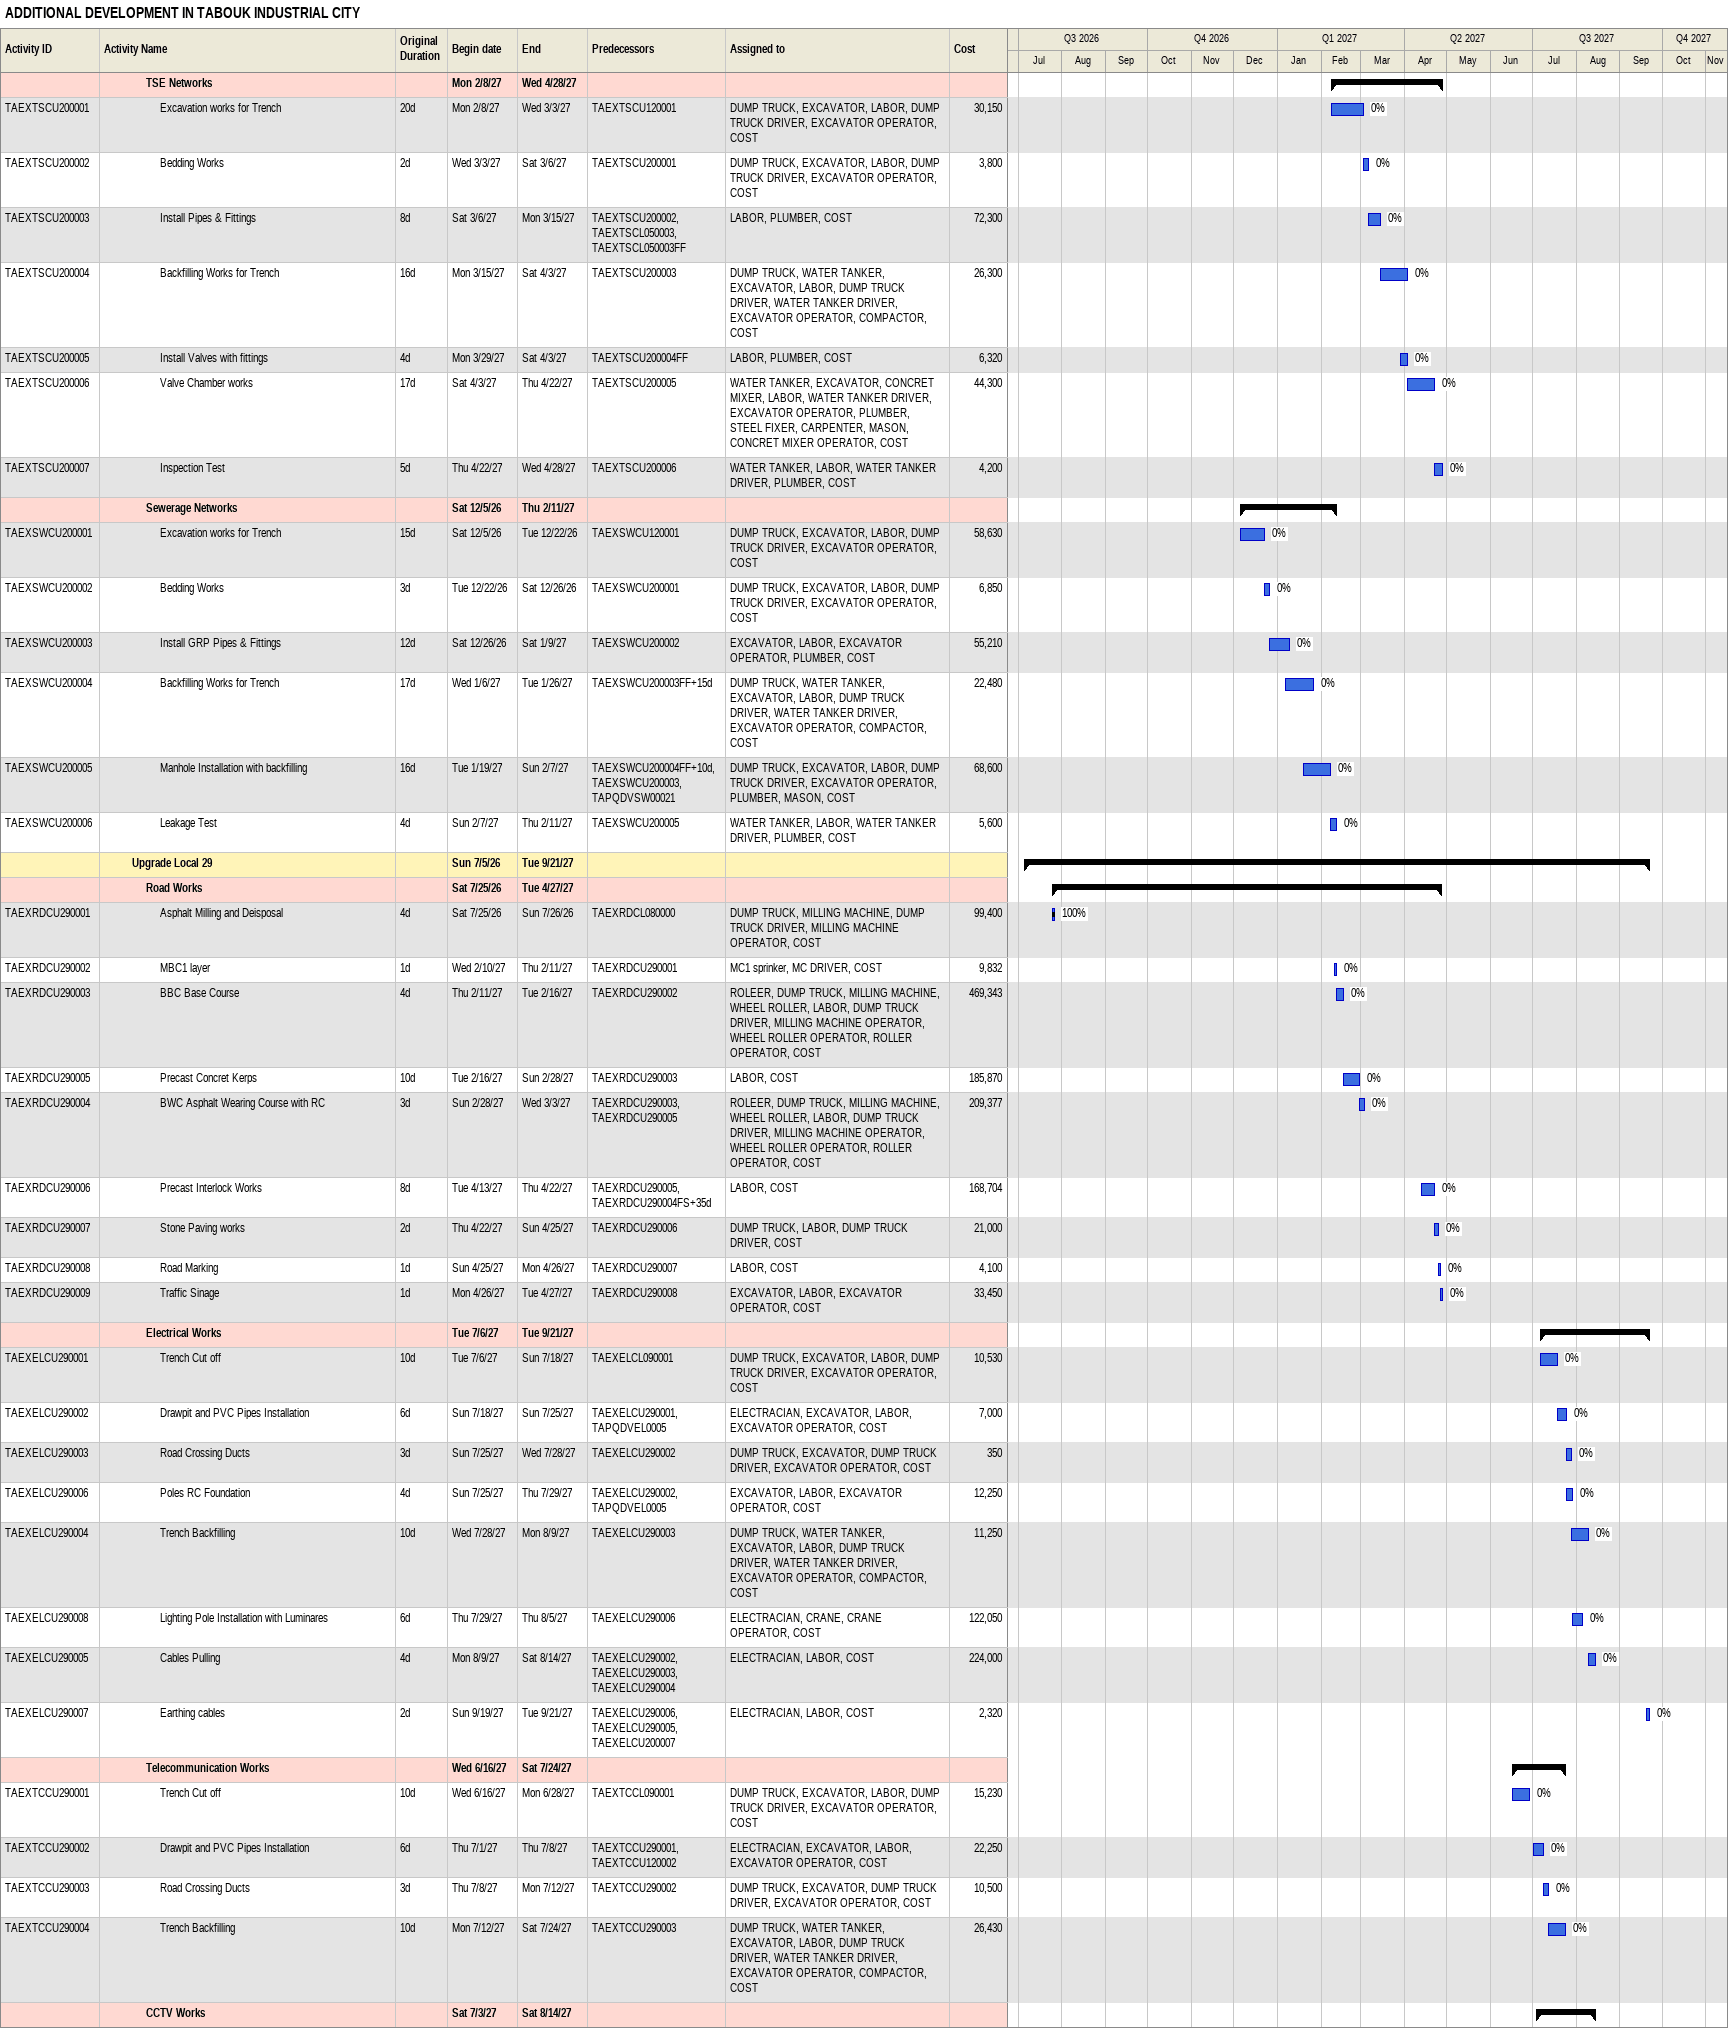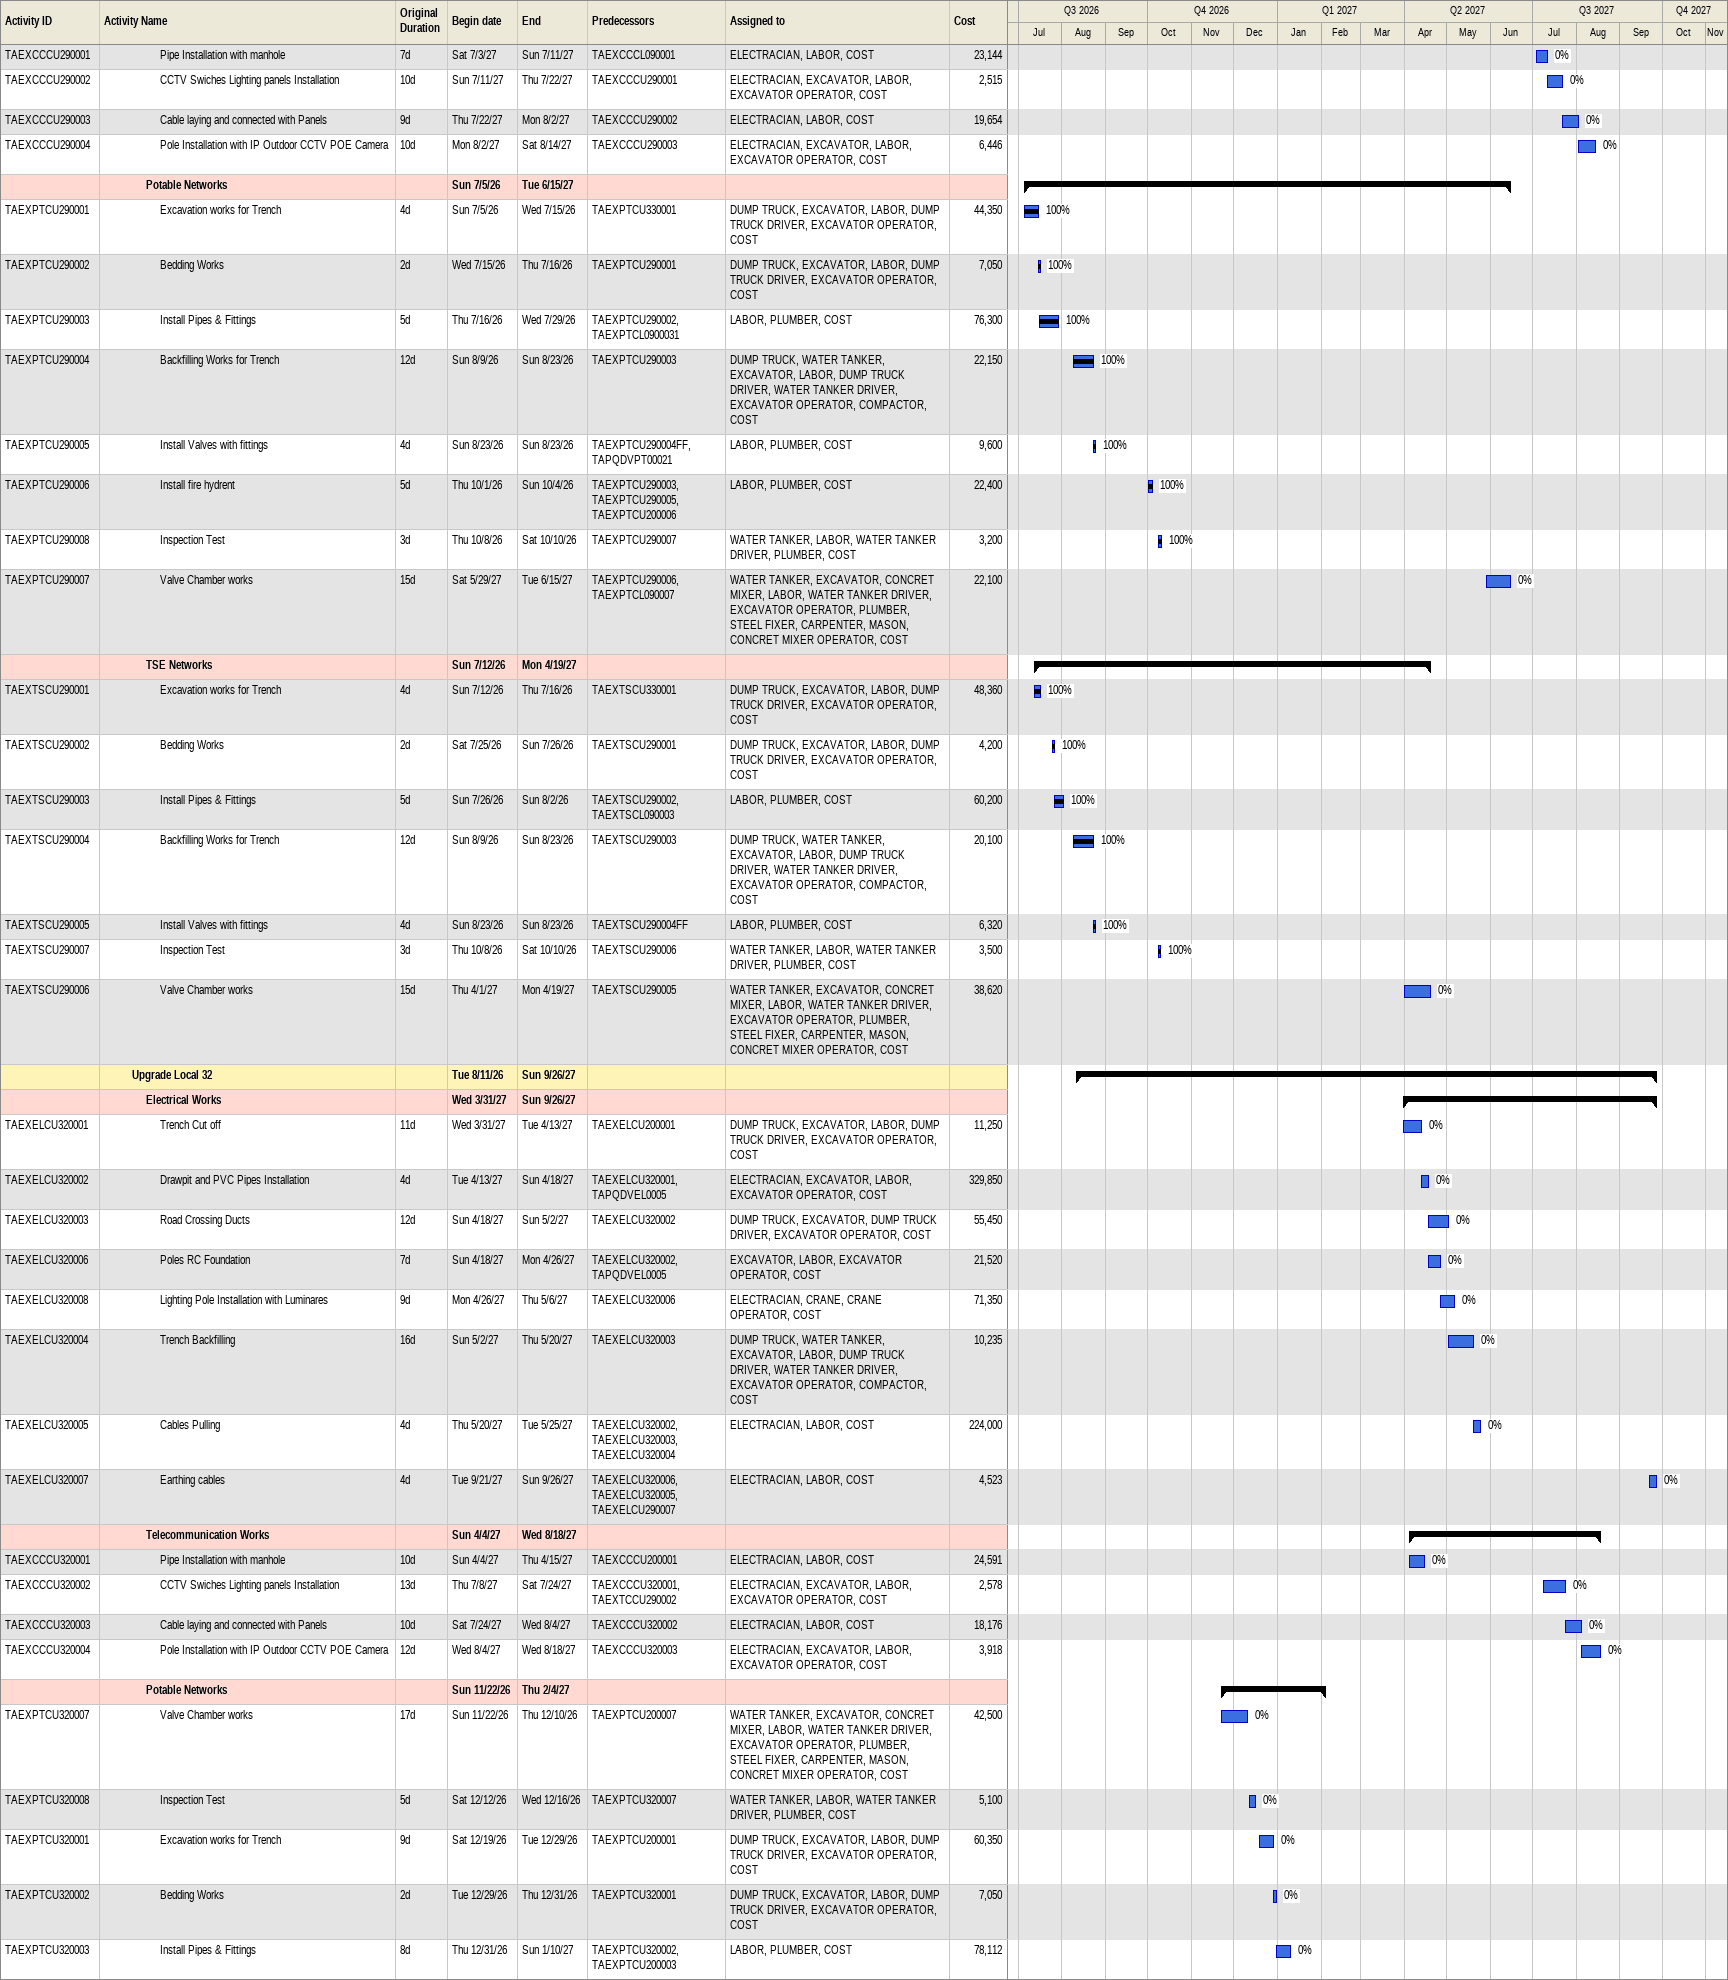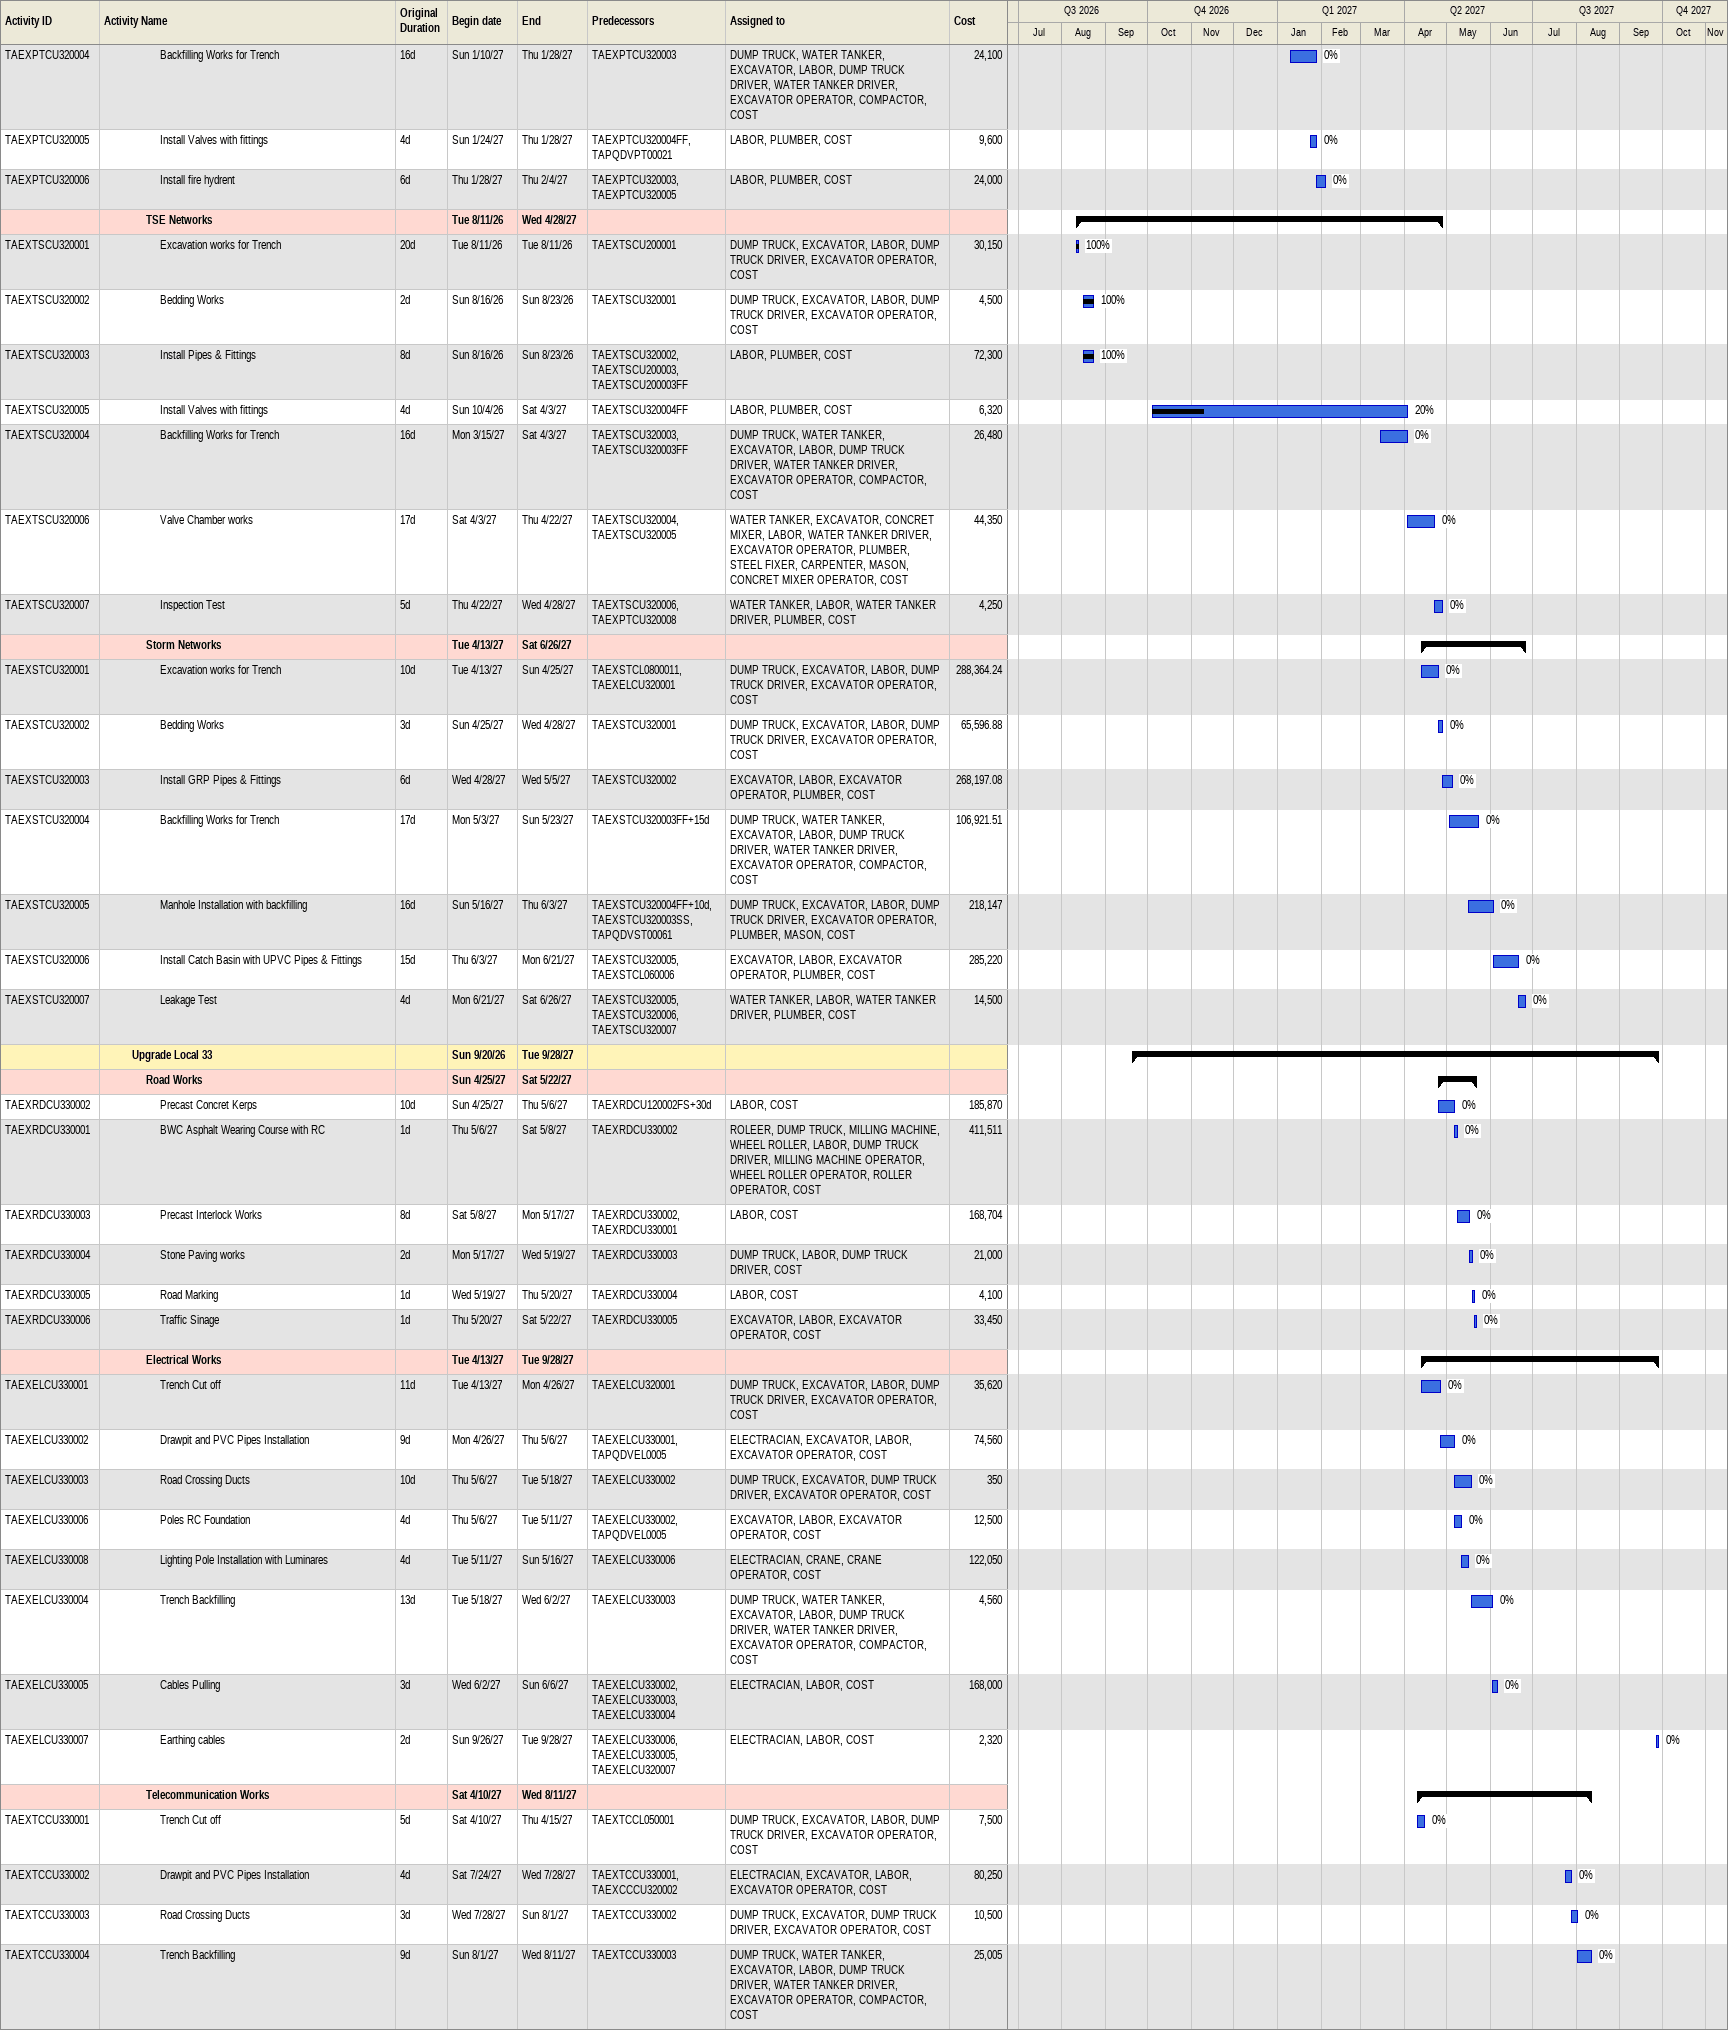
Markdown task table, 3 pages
ADDITIONAL DEVELOPMENT IN TABOUK INDUSTRIAL CITY

| ID | Level | Task | Original duration | Start | Finish | Predecessors | Resources | % complete | Cost |
|---|---|---|---|---|---|---|---|---|---|
|  | 4 | **TSE Networks** |  | 2027-02-08 | 2027-04-28 |  |  |  |  |
| TAEXTSCU200001 | 5 | Excavation works for Trench | 20d | 2027-02-08 | 2027-03-03 | TAEXTSCU120001 | DUMP TRUCK, EXCAVATOR, LABOR, DUMP TRUCK DRIVER, EXCAVATOR OPERATOR, COST | 0 | 30150 |
| TAEXTSCU200002 | 5 | Bedding Works | 2d | 2027-03-03 | 2027-03-06 | TAEXTSCU200001 | DUMP TRUCK, EXCAVATOR, LABOR, DUMP TRUCK DRIVER, EXCAVATOR OPERATOR, COST | 0 | 3800 |
| TAEXTSCU200003 | 5 | Install Pipes & Fittings | 8d | 2027-03-06 | 2027-03-15 | TAEXTSCU200002, TAEXTSCL050003, TAEXTSCL050003FF | LABOR, PLUMBER, COST | 0 | 72300 |
| TAEXTSCU200004 | 5 | Backfilling Works for Trench | 16d | 2027-03-15 | 2027-04-03 | TAEXTSCU200003 | DUMP TRUCK, WATER TANKER, EXCAVATOR, LABOR, DUMP TRUCK DRIVER, WATER TANKER DRIVER, EXCAVATOR OPERATOR, COMPACTOR, COST | 0 | 26300 |
| TAEXTSCU200005 | 5 | Install Valves with fittings | 4d | 2027-03-29 | 2027-04-03 | TAEXTSCU200004FF | LABOR, PLUMBER, COST | 0 | 6320 |
| TAEXTSCU200006 | 5 | Valve Chamber works | 17d | 2027-04-03 | 2027-04-22 | TAEXTSCU200005 | WATER TANKER, EXCAVATOR, CONCRET MIXER, LABOR, WATER TANKER DRIVER, EXCAVATOR OPERATOR, PLUMBER, STEEL FIXER, CARPENTER, MASON, CONCRET MIXER OPERATOR, COST | 0 | 44300 |
| TAEXTSCU200007 | 5 | Inspection Test | 5d | 2027-04-22 | 2027-04-28 | TAEXTSCU200006 | WATER TANKER, LABOR, WATER TANKER DRIVER, PLUMBER, COST | 0 | 4200 |
|  | 4 | **Sewerage Networks** |  | 2026-12-05 | 2027-02-11 |  |  |  |  |
| TAEXSWCU200001 | 5 | Excavation works for Trench | 15d | 2026-12-05 | 2026-12-22 | TAEXSWCU120001 | DUMP TRUCK, EXCAVATOR, LABOR, DUMP TRUCK DRIVER, EXCAVATOR OPERATOR, COST | 0 | 58630 |
| TAEXSWCU200002 | 5 | Bedding Works | 3d | 2026-12-22 | 2026-12-26 | TAEXSWCU200001 | DUMP TRUCK, EXCAVATOR, LABOR, DUMP TRUCK DRIVER, EXCAVATOR OPERATOR, COST | 0 | 6850 |
| TAEXSWCU200003 | 5 | Install GRP Pipes & Fittings | 12d | 2026-12-26 | 2027-01-09 | TAEXSWCU200002 | EXCAVATOR, LABOR, EXCAVATOR OPERATOR, PLUMBER, COST | 0 | 55210 |
| TAEXSWCU200004 | 5 | Backfilling Works for Trench | 17d | 2027-01-06 | 2027-01-26 | TAEXSWCU200003FF+15d | DUMP TRUCK, WATER TANKER, EXCAVATOR, LABOR, DUMP TRUCK DRIVER, WATER TANKER DRIVER, EXCAVATOR OPERATOR, COMPACTOR, COST | 0 | 22480 |
| TAEXSWCU200005 | 5 | Manhole Installation with backfilling | 16d | 2027-01-19 | 2027-02-07 | TAEXSWCU200004FF+10d, TAEXSWCU200003, TAPQDVSW00021 | DUMP TRUCK, EXCAVATOR, LABOR, DUMP TRUCK DRIVER, EXCAVATOR OPERATOR, PLUMBER, MASON, COST | 0 | 68600 |
| TAEXSWCU200006 | 5 | Leakage Test | 4d | 2027-02-07 | 2027-02-11 | TAEXSWCU200005 | WATER TANKER, LABOR, WATER TANKER DRIVER, PLUMBER, COST | 0 | 5600 |
|  | 3 | **Upgrade Local 29** |  | 2026-07-05 | 2027-09-21 |  |  |  |  |
|  | 4 | **Road Works** |  | 2026-07-25 | 2027-04-27 |  |  |  |  |
| TAEXRDCU290001 | 5 | Asphalt Milling and Deisposal | 4d | 2026-07-25 | 2026-07-26 | TAEXRDCL080000 | DUMP TRUCK, MILLING MACHINE, DUMP TRUCK DRIVER, MILLING MACHINE OPERATOR, COST | 100 | 99400 |
| TAEXRDCU290002 | 5 | MBC1 layer | 1d | 2027-02-10 | 2027-02-11 | TAEXRDCU290001 | MC1 sprinker, MC DRIVER, COST | 0 | 9832 |
| TAEXRDCU290003 | 5 | BBC Base Course | 4d | 2027-02-11 | 2027-02-16 | TAEXRDCU290002 | ROLEER, DUMP TRUCK, MILLING MACHINE, WHEEL ROLLER, LABOR, DUMP TRUCK DRIVER, MILLING MACHINE OPERATOR, WHEEL ROLLER OPERATOR, ROLLER OPERATOR, COST | 0 | 469343 |
| TAEXRDCU290005 | 5 | Precast Concret Kerps | 10d | 2027-02-16 | 2027-02-28 | TAEXRDCU290003 | LABOR, COST | 0 | 185870 |
| TAEXRDCU290004 | 5 | BWC Asphalt Wearing Course with RC | 3d | 2027-02-28 | 2027-03-03 | TAEXRDCU290003, TAEXRDCU290005 | ROLEER, DUMP TRUCK, MILLING MACHINE, WHEEL ROLLER, LABOR, DUMP TRUCK DRIVER, MILLING MACHINE OPERATOR, WHEEL ROLLER OPERATOR, ROLLER OPERATOR, COST | 0 | 209377 |
| TAEXRDCU290006 | 5 | Precast Interlock Works | 8d | 2027-04-13 | 2027-04-22 | TAEXRDCU290005, TAEXRDCU290004FS+35d | LABOR, COST | 0 | 168704 |
| TAEXRDCU290007 | 5 | Stone Paving works | 2d | 2027-04-22 | 2027-04-25 | TAEXRDCU290006 | DUMP TRUCK, LABOR, DUMP TRUCK DRIVER, COST | 0 | 21000 |
| TAEXRDCU290008 | 5 | Road Marking | 1d | 2027-04-25 | 2027-04-26 | TAEXRDCU290007 | LABOR, COST | 0 | 4100 |
| TAEXRDCU290009 | 5 | Traffic Sinage | 1d | 2027-04-26 | 2027-04-27 | TAEXRDCU290008 | EXCAVATOR, LABOR, EXCAVATOR OPERATOR, COST | 0 | 33450 |
|  | 4 | **Electrical Works** |  | 2027-07-06 | 2027-09-21 |  |  |  |  |
| TAEXELCU290001 | 5 | Trench Cut off | 10d | 2027-07-06 | 2027-07-18 | TAEXELCL090001 | DUMP TRUCK, EXCAVATOR, LABOR, DUMP TRUCK DRIVER, EXCAVATOR OPERATOR, COST | 0 | 10530 |
| TAEXELCU290002 | 5 | Drawpit and PVC Pipes Installation | 6d | 2027-07-18 | 2027-07-25 | TAEXELCU290001, TAPQDVEL0005 | ELECTRACIAN, EXCAVATOR, LABOR, EXCAVATOR OPERATOR, COST | 0 | 7000 |
| TAEXELCU290003 | 5 | Road Crossing Ducts | 3d | 2027-07-25 | 2027-07-28 | TAEXELCU290002 | DUMP TRUCK, EXCAVATOR, DUMP TRUCK DRIVER, EXCAVATOR OPERATOR, COST | 0 | 350 |
| TAEXELCU290006 | 5 | Poles RC Foundation | 4d | 2027-07-25 | 2027-07-29 | TAEXELCU290002, TAPQDVEL0005 | EXCAVATOR, LABOR, EXCAVATOR OPERATOR, COST | 0 | 12250 |
| TAEXELCU290004 | 5 | Trench Backfilling | 10d | 2027-07-28 | 2027-08-09 | TAEXELCU290003 | DUMP TRUCK, WATER TANKER, EXCAVATOR, LABOR, DUMP TRUCK DRIVER, WATER TANKER DRIVER, EXCAVATOR OPERATOR, COMPACTOR, COST | 0 | 11250 |
| TAEXELCU290008 | 5 | Lighting Pole Installation with Luminares | 6d | 2027-07-29 | 2027-08-05 | TAEXELCU290006 | ELECTRACIAN, CRANE, CRANE OPERATOR, COST | 0 | 122050 |
| TAEXELCU290005 | 5 | Cables Pulling | 4d | 2027-08-09 | 2027-08-14 | TAEXELCU290002, TAEXELCU290003, TAEXELCU290004 | ELECTRACIAN, LABOR, COST | 0 | 224000 |
| TAEXELCU290007 | 5 | Earthing cables | 2d | 2027-09-19 | 2027-09-21 | TAEXELCU290006, TAEXELCU290005, TAEXELCU200007 | ELECTRACIAN, LABOR, COST | 0 | 2320 |
|  | 4 | **Telecommunication Works** |  | 2027-06-16 | 2027-07-24 |  |  |  |  |
| TAEXTCCU290001 | 5 | Trench Cut off | 10d | 2027-06-16 | 2027-06-28 | TAEXTCCL090001 | DUMP TRUCK, EXCAVATOR, LABOR, DUMP TRUCK DRIVER, EXCAVATOR OPERATOR, COST | 0 | 15230 |
| TAEXTCCU290002 | 5 | Drawpit and PVC Pipes Installation | 6d | 2027-07-01 | 2027-07-08 | TAEXTCCU290001, TAEXTCCU120002 | ELECTRACIAN, EXCAVATOR, LABOR, EXCAVATOR OPERATOR, COST | 0 | 22250 |
| TAEXTCCU290003 | 5 | Road Crossing Ducts | 3d | 2027-07-08 | 2027-07-12 | TAEXTCCU290002 | DUMP TRUCK, EXCAVATOR, DUMP TRUCK DRIVER, EXCAVATOR OPERATOR, COST | 0 | 10500 |
| TAEXTCCU290004 | 5 | Trench Backfilling | 10d | 2027-07-12 | 2027-07-24 | TAEXTCCU290003 | DUMP TRUCK, WATER TANKER, EXCAVATOR, LABOR, DUMP TRUCK DRIVER, WATER TANKER DRIVER, EXCAVATOR OPERATOR, COMPACTOR, COST | 0 | 26430 |
|  | 4 | **CCTV Works** |  | 2027-07-03 | 2027-08-14 |  |  |  |  |
| TAEXCCCU290001 | 5 | Pipe Installation with manhole | 7d | 2027-07-03 | 2027-07-11 | TAEXCCCL090001 | ELECTRACIAN, LABOR, COST | 0 | 23144 |
| TAEXCCCU290002 | 5 | CCTV Swiches Lighting panels Installation | 10d | 2027-07-11 | 2027-07-22 | TAEXCCCU290001 | ELECTRACIAN, EXCAVATOR, LABOR, EXCAVATOR OPERATOR, COST | 0 | 2515 |
| TAEXCCCU290003 | 5 | Cable laying and connected with Panels | 9d | 2027-07-22 | 2027-08-02 | TAEXCCCU290002 | ELECTRACIAN, LABOR, COST | 0 | 19654 |
| TAEXCCCU290004 | 5 | Pole Installation with IP Outdoor CCTV POE Camera | 10d | 2027-08-02 | 2027-08-14 | TAEXCCCU290003 | ELECTRACIAN, EXCAVATOR, LABOR, EXCAVATOR OPERATOR, COST | 0 | 6446 |
|  | 4 | **Potable Networks** |  | 2026-07-05 | 2027-06-15 |  |  |  |  |
| TAEXPTCU290001 | 5 | Excavation works for Trench | 4d | 2026-07-05 | 2026-07-15 | TAEXPTCU330001 | DUMP TRUCK, EXCAVATOR, LABOR, DUMP TRUCK DRIVER, EXCAVATOR OPERATOR, COST | 100 | 44350 |
| TAEXPTCU290002 | 5 | Bedding Works | 2d | 2026-07-15 | 2026-07-16 | TAEXPTCU290001 | DUMP TRUCK, EXCAVATOR, LABOR, DUMP TRUCK DRIVER, EXCAVATOR OPERATOR, COST | 100 | 7050 |
| TAEXPTCU290003 | 5 | Install Pipes & Fittings | 5d | 2026-07-16 | 2026-07-29 | TAEXPTCU290002, TAEXPTCL0900031 | LABOR, PLUMBER, COST | 100 | 76300 |
| TAEXPTCU290004 | 5 | Backfilling Works for Trench | 12d | 2026-08-09 | 2026-08-23 | TAEXPTCU290003 | DUMP TRUCK, WATER TANKER, EXCAVATOR, LABOR, DUMP TRUCK DRIVER, WATER TANKER DRIVER, EXCAVATOR OPERATOR, COMPACTOR, COST | 100 | 22150 |
| TAEXPTCU290005 | 5 | Install Valves with fittings | 4d | 2026-08-23 | 2026-08-23 | TAEXPTCU290004FF, TAPQDVPT00021 | LABOR, PLUMBER, COST | 100 | 9600 |
| TAEXPTCU290006 | 5 | Install fire hydrent | 5d | 2026-10-01 | 2026-10-04 | TAEXPTCU290003, TAEXPTCU290005, TAEXPTCU200006 | LABOR, PLUMBER, COST | 100 | 22400 |
| TAEXPTCU290008 | 5 | Inspection Test | 3d | 2026-10-08 | 2026-10-10 | TAEXPTCU290007 | WATER TANKER, LABOR, WATER TANKER DRIVER, PLUMBER, COST | 100 | 3200 |
| TAEXPTCU290007 | 5 | Valve Chamber works | 15d | 2027-05-29 | 2027-06-15 | TAEXPTCU290006, TAEXPTCL090007 | WATER TANKER, EXCAVATOR, CONCRET MIXER, LABOR, WATER TANKER DRIVER, EXCAVATOR OPERATOR, PLUMBER, STEEL FIXER, CARPENTER, MASON, CONCRET MIXER OPERATOR, COST | 0 | 22100 |
|  | 4 | **TSE Networks** |  | 2026-07-12 | 2027-04-19 |  |  |  |  |
| TAEXTSCU290001 | 5 | Excavation works for Trench | 4d | 2026-07-12 | 2026-07-16 | TAEXTSCU330001 | DUMP TRUCK, EXCAVATOR, LABOR, DUMP TRUCK DRIVER, EXCAVATOR OPERATOR, COST | 100 | 48360 |
| TAEXTSCU290002 | 5 | Bedding Works | 2d | 2026-07-25 | 2026-07-26 | TAEXTSCU290001 | DUMP TRUCK, EXCAVATOR, LABOR, DUMP TRUCK DRIVER, EXCAVATOR OPERATOR, COST | 100 | 4200 |
| TAEXTSCU290003 | 5 | Install Pipes & Fittings | 5d | 2026-07-26 | 2026-08-02 | TAEXTSCU290002, TAEXTSCL090003 | LABOR, PLUMBER, COST | 100 | 60200 |
| TAEXTSCU290004 | 5 | Backfilling Works for Trench | 12d | 2026-08-09 | 2026-08-23 | TAEXTSCU290003 | DUMP TRUCK, WATER TANKER, EXCAVATOR, LABOR, DUMP TRUCK DRIVER, WATER TANKER DRIVER, EXCAVATOR OPERATOR, COMPACTOR, COST | 100 | 20100 |
| TAEXTSCU290005 | 5 | Install Valves with fittings | 4d | 2026-08-23 | 2026-08-23 | TAEXTSCU290004FF | LABOR, PLUMBER, COST | 100 | 6320 |
| TAEXTSCU290007 | 5 | Inspection Test | 3d | 2026-10-08 | 2026-10-10 | TAEXTSCU290006 | WATER TANKER, LABOR, WATER TANKER DRIVER, PLUMBER, COST | 100 | 3500 |
| TAEXTSCU290006 | 5 | Valve Chamber works | 15d | 2027-04-01 | 2027-04-19 | TAEXTSCU290005 | WATER TANKER, EXCAVATOR, CONCRET MIXER, LABOR, WATER TANKER DRIVER, EXCAVATOR OPERATOR, PLUMBER, STEEL FIXER, CARPENTER, MASON, CONCRET MIXER OPERATOR, COST | 0 | 38620 |
|  | 3 | **Upgrade Local 32** |  | 2026-08-11 | 2027-09-26 |  |  |  |  |
|  | 4 | **Electrical Works** |  | 2027-03-31 | 2027-09-26 |  |  |  |  |
| TAEXELCU320001 | 5 | Trench Cut off | 11d | 2027-03-31 | 2027-04-13 | TAEXELCU200001 | DUMP TRUCK, EXCAVATOR, LABOR, DUMP TRUCK DRIVER, EXCAVATOR OPERATOR, COST | 0 | 11250 |
| TAEXELCU320002 | 5 | Drawpit and PVC Pipes Installation | 4d | 2027-04-13 | 2027-04-18 | TAEXELCU320001, TAPQDVEL0005 | ELECTRACIAN, EXCAVATOR, LABOR, EXCAVATOR OPERATOR, COST | 0 | 329850 |
| TAEXELCU320003 | 5 | Road Crossing Ducts | 12d | 2027-04-18 | 2027-05-02 | TAEXELCU320002 | DUMP TRUCK, EXCAVATOR, DUMP TRUCK DRIVER, EXCAVATOR OPERATOR, COST | 0 | 55450 |
| TAEXELCU320006 | 5 | Poles RC Foundation | 7d | 2027-04-18 | 2027-04-26 | TAEXELCU320002, TAPQDVEL0005 | EXCAVATOR, LABOR, EXCAVATOR OPERATOR, COST | 0 | 21520 |
| TAEXELCU320008 | 5 | Lighting Pole Installation with Luminares | 9d | 2027-04-26 | 2027-05-06 | TAEXELCU320006 | ELECTRACIAN, CRANE, CRANE OPERATOR, COST | 0 | 71350 |
| TAEXELCU320004 | 5 | Trench Backfilling | 16d | 2027-05-02 | 2027-05-20 | TAEXELCU320003 | DUMP TRUCK, WATER TANKER, EXCAVATOR, LABOR, DUMP TRUCK DRIVER, WATER TANKER DRIVER, EXCAVATOR OPERATOR, COMPACTOR, COST | 0 | 10235 |
| TAEXELCU320005 | 5 | Cables Pulling | 4d | 2027-05-20 | 2027-05-25 | TAEXELCU320002, TAEXELCU320003, TAEXELCU320004 | ELECTRACIAN, LABOR, COST | 0 | 224000 |
| TAEXELCU320007 | 5 | Earthing cables | 4d | 2027-09-21 | 2027-09-26 | TAEXELCU320006, TAEXELCU320005, TAEXELCU290007 | ELECTRACIAN, LABOR, COST | 0 | 4523 |
|  | 4 | **Telecommunication Works** |  | 2027-04-04 | 2027-08-18 |  |  |  |  |
| TAEXCCCU320001 | 5 | Pipe Installation with manhole | 10d | 2027-04-04 | 2027-04-15 | TAEXCCCU200001 | ELECTRACIAN, LABOR, COST | 0 | 24591 |
| TAEXCCCU320002 | 5 | CCTV Swiches Lighting panels Installation | 13d | 2027-07-08 | 2027-07-24 | TAEXCCCU320001, TAEXTCCU290002 | ELECTRACIAN, EXCAVATOR, LABOR, EXCAVATOR OPERATOR, COST | 0 | 2578 |
| TAEXCCCU320003 | 5 | Cable laying and connected with Panels | 10d | 2027-07-24 | 2027-08-04 | TAEXCCCU320002 | ELECTRACIAN, LABOR, COST | 0 | 18176 |
| TAEXCCCU320004 | 5 | Pole Installation with IP Outdoor CCTV POE Camera | 12d | 2027-08-04 | 2027-08-18 | TAEXCCCU320003 | ELECTRACIAN, EXCAVATOR, LABOR, EXCAVATOR OPERATOR, COST | 0 | 3918 |
|  | 4 | **Potable Networks** |  | 2026-11-22 | 2027-02-04 |  |  |  |  |
| TAEXPTCU320007 | 5 | Valve Chamber works | 17d | 2026-11-22 | 2026-12-10 | TAEXPTCU200007 | WATER TANKER, EXCAVATOR, CONCRET MIXER, LABOR, WATER TANKER DRIVER, EXCAVATOR OPERATOR, PLUMBER, STEEL FIXER, CARPENTER, MASON, CONCRET MIXER OPERATOR, COST | 0 | 42500 |
| TAEXPTCU320008 | 5 | Inspection Test | 5d | 2026-12-12 | 2026-12-16 | TAEXPTCU320007 | WATER TANKER, LABOR, WATER TANKER DRIVER, PLUMBER, COST | 0 | 5100 |
| TAEXPTCU320001 | 5 | Excavation works for Trench | 9d | 2026-12-19 | 2026-12-29 | TAEXPTCU200001 | DUMP TRUCK, EXCAVATOR, LABOR, DUMP TRUCK DRIVER, EXCAVATOR OPERATOR, COST | 0 | 60350 |
| TAEXPTCU320002 | 5 | Bedding Works | 2d | 2026-12-29 | 2026-12-31 | TAEXPTCU320001 | DUMP TRUCK, EXCAVATOR, LABOR, DUMP TRUCK DRIVER, EXCAVATOR OPERATOR, COST | 0 | 7050 |
| TAEXPTCU320003 | 5 | Install Pipes & Fittings | 8d | 2026-12-31 | 2027-01-10 | TAEXPTCU320002, TAEXPTCU200003 | LABOR, PLUMBER, COST | 0 | 78112 |
| TAEXPTCU320004 | 5 | Backfilling Works for Trench | 16d | 2027-01-10 | 2027-01-28 | TAEXPTCU320003 | DUMP TRUCK, WATER TANKER, EXCAVATOR, LABOR, DUMP TRUCK DRIVER, WATER TANKER DRIVER, EXCAVATOR OPERATOR, COMPACTOR, COST | 0 | 24100 |
| TAEXPTCU320005 | 5 | Install Valves with fittings | 4d | 2027-01-24 | 2027-01-28 | TAEXPTCU320004FF, TAPQDVPT00021 | LABOR, PLUMBER, COST | 0 | 9600 |
| TAEXPTCU320006 | 5 | Install fire hydrent | 6d | 2027-01-28 | 2027-02-04 | TAEXPTCU320003, TAEXPTCU320005 | LABOR, PLUMBER, COST | 0 | 24000 |
|  | 4 | **TSE Networks** |  | 2026-08-11 | 2027-04-28 |  |  |  |  |
| TAEXTSCU320001 | 5 | Excavation works for Trench | 20d | 2026-08-11 | 2026-08-11 | TAEXTSCU200001 | DUMP TRUCK, EXCAVATOR, LABOR, DUMP TRUCK DRIVER, EXCAVATOR OPERATOR, COST | 100 | 30150 |
| TAEXTSCU320002 | 5 | Bedding Works | 2d | 2026-08-16 | 2026-08-23 | TAEXTSCU320001 | DUMP TRUCK, EXCAVATOR, LABOR, DUMP TRUCK DRIVER, EXCAVATOR OPERATOR, COST | 100 | 4500 |
| TAEXTSCU320003 | 5 | Install Pipes & Fittings | 8d | 2026-08-16 | 2026-08-23 | TAEXTSCU320002, TAEXTSCU200003, TAEXTSCU200003FF | LABOR, PLUMBER, COST | 100 | 72300 |
| TAEXTSCU320005 | 5 | Install Valves with fittings | 4d | 2026-10-04 | 2027-04-03 | TAEXTSCU320004FF | LABOR, PLUMBER, COST | 20 | 6320 |
| TAEXTSCU320004 | 5 | Backfilling Works for Trench | 16d | 2027-03-15 | 2027-04-03 | TAEXTSCU320003, TAEXTSCU320003FF | DUMP TRUCK, WATER TANKER, EXCAVATOR, LABOR, DUMP TRUCK DRIVER, WATER TANKER DRIVER, EXCAVATOR OPERATOR, COMPACTOR, COST | 0 | 26480 |
| TAEXTSCU320006 | 5 | Valve Chamber works | 17d | 2027-04-03 | 2027-04-22 | TAEXTSCU320004, TAEXTSCU320005 | WATER TANKER, EXCAVATOR, CONCRET MIXER, LABOR, WATER TANKER DRIVER, EXCAVATOR OPERATOR, PLUMBER, STEEL FIXER, CARPENTER, MASON, CONCRET MIXER OPERATOR, COST | 0 | 44350 |
| TAEXTSCU320007 | 5 | Inspection Test | 5d | 2027-04-22 | 2027-04-28 | TAEXTSCU320006, TAEXPTCU320008 | WATER TANKER, LABOR, WATER TANKER DRIVER, PLUMBER, COST | 0 | 4250 |
|  | 4 | **Storm Networks** |  | 2027-04-13 | 2027-06-26 |  |  |  |  |
| TAEXSTCU320001 | 5 | Excavation works for Trench | 10d | 2027-04-13 | 2027-04-25 | TAEXSTCL0800011, TAEXELCU320001 | DUMP TRUCK, EXCAVATOR, LABOR, DUMP TRUCK DRIVER, EXCAVATOR OPERATOR, COST | 0 | 288364.24 |
| TAEXSTCU320002 | 5 | Bedding Works | 3d | 2027-04-25 | 2027-04-28 | TAEXSTCU320001 | DUMP TRUCK, EXCAVATOR, LABOR, DUMP TRUCK DRIVER, EXCAVATOR OPERATOR, COST | 0 | 65596.88 |
| TAEXSTCU320003 | 5 | Install GRP Pipes & Fittings | 6d | 2027-04-28 | 2027-05-05 | TAEXSTCU320002 | EXCAVATOR, LABOR, EXCAVATOR OPERATOR, PLUMBER, COST | 0 | 268197.08 |
| TAEXSTCU320004 | 5 | Backfilling Works for Trench | 17d | 2027-05-03 | 2027-05-23 | TAEXSTCU320003FF+15d | DUMP TRUCK, WATER TANKER, EXCAVATOR, LABOR, DUMP TRUCK DRIVER, WATER TANKER DRIVER, EXCAVATOR OPERATOR, COMPACTOR, COST | 0 | 106921.51 |
| TAEXSTCU320005 | 5 | Manhole Installation with backfilling | 16d | 2027-05-16 | 2027-06-03 | TAEXSTCU320004FF+10d, TAEXSTCU320003SS, TAPQDVST00061 | DUMP TRUCK, EXCAVATOR, LABOR, DUMP TRUCK DRIVER, EXCAVATOR OPERATOR, PLUMBER, MASON, COST | 0 | 218147 |
| TAEXSTCU320006 | 5 | Install Catch Basin with UPVC Pipes & Fittings | 15d | 2027-06-03 | 2027-06-21 | TAEXSTCU320005, TAEXSTCL060006 | EXCAVATOR, LABOR, EXCAVATOR OPERATOR, PLUMBER, COST | 0 | 285220 |
| TAEXSTCU320007 | 5 | Leakage Test | 4d | 2027-06-21 | 2027-06-26 | TAEXSTCU320005, TAEXSTCU320006, TAEXTSCU320007 | WATER TANKER, LABOR, WATER TANKER DRIVER, PLUMBER, COST | 0 | 14500 |
|  | 3 | **Upgrade Local 33** |  | 2026-09-20 | 2027-09-28 |  |  |  |  |
|  | 4 | **Road Works** |  | 2027-04-25 | 2027-05-22 |  |  |  |  |
| TAEXRDCU330002 | 5 | Precast Concret Kerps | 10d | 2027-04-25 | 2027-05-06 | TAEXRDCU120002FS+30d | LABOR, COST | 0 | 185870 |
| TAEXRDCU330001 | 5 | BWC Asphalt Wearing Course with RC | 1d | 2027-05-06 | 2027-05-08 | TAEXRDCU330002 | ROLEER, DUMP TRUCK, MILLING MACHINE, WHEEL ROLLER, LABOR, DUMP TRUCK DRIVER, MILLING MACHINE OPERATOR, WHEEL ROLLER OPERATOR, ROLLER OPERATOR, COST | 0 | 411511 |
| TAEXRDCU330003 | 5 | Precast Interlock Works | 8d | 2027-05-08 | 2027-05-17 | TAEXRDCU330002, TAEXRDCU330001 | LABOR, COST | 0 | 168704 |
| TAEXRDCU330004 | 5 | Stone Paving works | 2d | 2027-05-17 | 2027-05-19 | TAEXRDCU330003 | DUMP TRUCK, LABOR, DUMP TRUCK DRIVER, COST | 0 | 21000 |
| TAEXRDCU330005 | 5 | Road Marking | 1d | 2027-05-19 | 2027-05-20 | TAEXRDCU330004 | LABOR, COST | 0 | 4100 |
| TAEXRDCU330006 | 5 | Traffic Sinage | 1d | 2027-05-20 | 2027-05-22 | TAEXRDCU330005 | EXCAVATOR, LABOR, EXCAVATOR OPERATOR, COST | 0 | 33450 |
|  | 4 | **Electrical Works** |  | 2027-04-13 | 2027-09-28 |  |  |  |  |
| TAEXELCU330001 | 5 | Trench Cut off | 11d | 2027-04-13 | 2027-04-26 | TAEXELCU320001 | DUMP TRUCK, EXCAVATOR, LABOR, DUMP TRUCK DRIVER, EXCAVATOR OPERATOR, COST | 0 | 35620 |
| TAEXELCU330002 | 5 | Drawpit and PVC Pipes Installation | 9d | 2027-04-26 | 2027-05-06 | TAEXELCU330001, TAPQDVEL0005 | ELECTRACIAN, EXCAVATOR, LABOR, EXCAVATOR OPERATOR, COST | 0 | 74560 |
| TAEXELCU330003 | 5 | Road Crossing Ducts | 10d | 2027-05-06 | 2027-05-18 | TAEXELCU330002 | DUMP TRUCK, EXCAVATOR, DUMP TRUCK DRIVER, EXCAVATOR OPERATOR, COST | 0 | 350 |
| TAEXELCU330006 | 5 | Poles RC Foundation | 4d | 2027-05-06 | 2027-05-11 | TAEXELCU330002, TAPQDVEL0005 | EXCAVATOR, LABOR, EXCAVATOR OPERATOR, COST | 0 | 12500 |
| TAEXELCU330008 | 5 | Lighting Pole Installation with Luminares | 4d | 2027-05-11 | 2027-05-16 | TAEXELCU330006 | ELECTRACIAN, CRANE, CRANE OPERATOR, COST | 0 | 122050 |
| TAEXELCU330004 | 5 | Trench Backfilling | 13d | 2027-05-18 | 2027-06-02 | TAEXELCU330003 | DUMP TRUCK, WATER TANKER, EXCAVATOR, LABOR, DUMP TRUCK DRIVER, WATER TANKER DRIVER, EXCAVATOR OPERATOR, COMPACTOR, COST | 0 | 4560 |
| TAEXELCU330005 | 5 | Cables Pulling | 3d | 2027-06-02 | 2027-06-06 | TAEXELCU330002, TAEXELCU330003, TAEXELCU330004 | ELECTRACIAN, LABOR, COST | 0 | 168000 |
| TAEXELCU330007 | 5 | Earthing cables | 2d | 2027-09-26 | 2027-09-28 | TAEXELCU330006, TAEXELCU330005, TAEXELCU320007 | ELECTRACIAN, LABOR, COST | 0 | 2320 |
|  | 4 | **Telecommunication Works** |  | 2027-04-10 | 2027-08-11 |  |  |  |  |
| TAEXTCCU330001 | 5 | Trench Cut off | 5d | 2027-04-10 | 2027-04-15 | TAEXTCCL050001 | DUMP TRUCK, EXCAVATOR, LABOR, DUMP TRUCK DRIVER, EXCAVATOR OPERATOR, COST | 0 | 7500 |
| TAEXTCCU330002 | 5 | Drawpit and PVC Pipes Installation | 4d | 2027-07-24 | 2027-07-28 | TAEXTCCU330001, TAEXCCCU320002 | ELECTRACIAN, EXCAVATOR, LABOR, EXCAVATOR OPERATOR, COST | 0 | 80250 |
| TAEXTCCU330003 | 5 | Road Crossing Ducts | 3d | 2027-07-28 | 2027-08-01 | TAEXTCCU330002 | DUMP TRUCK, EXCAVATOR, DUMP TRUCK DRIVER, EXCAVATOR OPERATOR, COST | 0 | 10500 |
| TAEXTCCU330004 | 5 | Trench Backfilling | 9d | 2027-08-01 | 2027-08-11 | TAEXTCCU330003 | DUMP TRUCK, WATER TANKER, EXCAVATOR, LABOR, DUMP TRUCK DRIVER, WATER TANKER DRIVER, EXCAVATOR OPERATOR, COMPACTOR, COST | 0 | 25005 |
